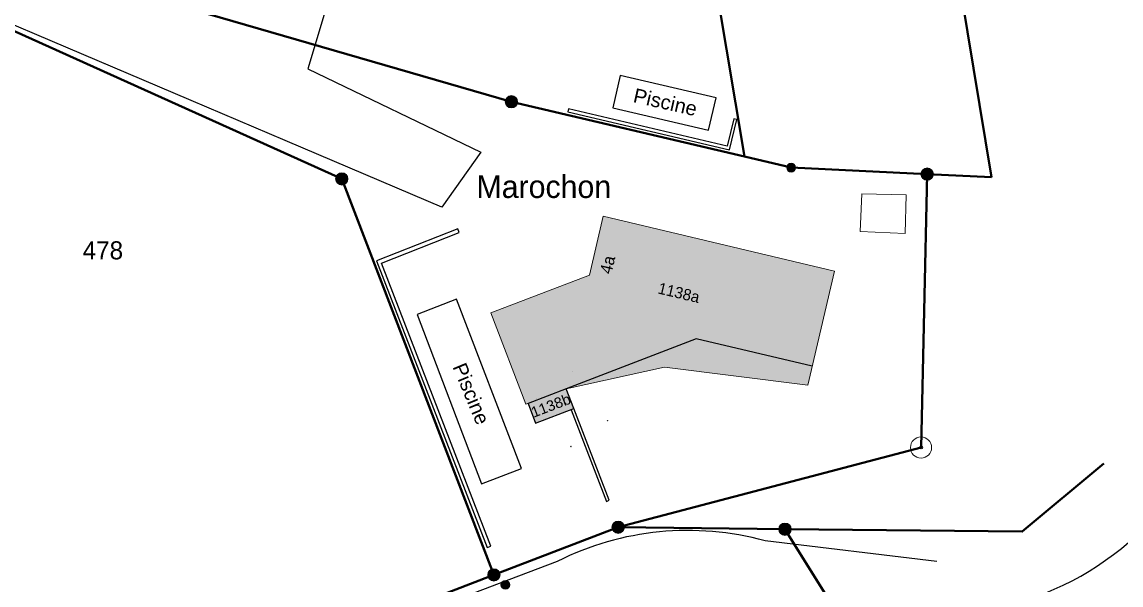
# Model space of a CAD drawing. Header units: metres. Extents: x 2505440 to 2506447, y 1143775 to 1144625.
# Drawn here: x 2505976.8 to 2506049.5, y 1144087.6 to 1144124.9 of the extents above; entities that cross this region are included whole.
import ezdxf
from ezdxf.lldxf.tags import DXFTag

# ---------------------------------------------------------------- set-up
doc = ezdxf.new("R2010")
doc.units = ezdxf.units.M
for name, color, linetype in [('Cadasrte - Point limite', 7, 'Continuous'), ('DXF_Genolier_Rte - OBJETS_DIVERS', 7, 'Continuous'), ('DXF_Genolier_Rte - TRAMES_BAT', 7, 'Continuous')]:
    doc.layers.add(name, color=color, linetype=linetype)
for name, color, linetype, lineweight in [('Cadastre - Bâtiment', 7, 'Continuous', 25), ('Cadastre - Nomenclatures', 7, 'Continuous', 15), ('Cadastre - N°ECA', 7, 'Continuous', 15), ('Cadastre - N°parcelle', 7, 'Continuous', 15), ('Cadastre - N°police', 7, 'Continuous', 15), ('Cadastre - Parcelle', 7, 'Continuous', 40), ('Cadastre - Point limite', 7, 'Continuous', 0)]:
    doc.layers.add(name, color=color, linetype=linetype, lineweight=lineweight)
doc.layers.add('Cadastre - Hachure', color=253, linetype='Continuous', lineweight=15, true_color=0xa5a5a5)
doc.layers.add('Cadastre - Nature', color=253, linetype='Rang de pavé 2019', lineweight=25, true_color=0x999999)
doc.styles.add('01_ECA_2019', font='', dxfattribs={"height": 0.4})
doc.styles.add('01_N°Police_2019', font='txt', dxfattribs={"height": 0.8})
doc.styles.add('01_Parcelle_2019', font='', dxfattribs={"height": 0.658})
doc.styles.get("Standard").update_dxf_attribs({"font": 'arial.ttf'})
doc.styles.get('01_ECA_2019').set_extended_font_data('Cadastra')
doc.styles.get('01_Parcelle_2019').set_extended_font_data('Cadastra')
tags = doc.linetypes.add('HIDDEN', pattern=[6, 4, -2]).pattern_tags.tags
tags[6:7] = [DXFTag(74, 4), DXFTag(75, 0), DXFTag(340, '0'), DXFTag(46, 0.0), DXFTag(50, 0.0), DXFTag(44, 0.0), DXFTag(45, 0.0)]
tags[4:5] = [DXFTag(74, 4), DXFTag(75, 0), DXFTag(340, '0'), DXFTag(46, 0.0), DXFTag(50, 0.0), DXFTag(44, 0.0), DXFTag(45, 0.0)]
tags = doc.linetypes.add('Rang de pavé 2019', pattern=[1, 0.5, -0.5]).pattern_tags.tags
tags[6:7] = [DXFTag(74, 4), DXFTag(75, 0), DXFTag(340, '0'), DXFTag(46, 0.0), DXFTag(50, 0.0), DXFTag(44, 0.0), DXFTag(45, 0.0)]
tags[4:5] = [DXFTag(74, 4), DXFTag(75, 0), DXFTag(340, '0'), DXFTag(46, 0.0), DXFTag(50, 0.0), DXFTag(44, 0.0), DXFTag(45, 0.0)]

# ---------------------------------------------------------------- blocks, each defined once
blk = doc.blocks.new('Cheville', base_point=(9.461, 59.844))
at = {"layer": 'Cadastre - Point limite', "linetype": 'Continuous', "true_color": 0xfefefe}
blk.add_hatch(color=7, dxfattribs=at).paths.add_polyline_path([(9.629, 59.844, -1), (9.293, 59.844, -1)])
at = {"layer": 'Cadastre - Point limite', "lineweight": 0, "ltscale": 6}
blk.add_circle((9.461, 59.844), 0.168, dxfattribs=at)
blk = doc.blocks.new('2')
at = {"layer": 'Cadasrte - Point limite', "color": 7, "ltscale": 0.5}
blk.add_circle((0, 0), 0.05, dxfattribs=at)
at = {"layer": 'Cadastre - Point limite'}
blk.add_blockref('Cheville', (0, 0), dxfattribs=at)
blk = doc.blocks.new('6')
at = {"layer": 'Cadasrte - Point limite', "color": 7, "ltscale": 0.5}
blk.add_circle((0, 0), 0.0028, dxfattribs=at)
blk = doc.blocks.new('4')
at = {"layer": 'Cadasrte - Point limite', "color": 7, "lineweight": 15, "ltscale": 0.5}
blk.add_circle((0, 0), 0.4, dxfattribs=at)
at = {"layer": 'Cadasrte - Point limite', "color": 7, "ltscale": 0.5}
blk.add_circle((0, 0), 0.05, dxfattribs=at)
blk = doc.blocks.new('Borne', base_point=(9.461, 69.945))
at = {"layer": 'Cadastre - Point limite', "linetype": 'Continuous', "true_color": 0xfefefe}
blk.add_hatch(color=7, dxfattribs=at).paths.add_polyline_path([(9.695, 69.945, -1), (9.227, 69.945, -1)])
at = {"layer": 'Cadastre - Point limite', "lineweight": 0, "ltscale": 6}
blk.add_circle((9.461, 69.945), 0.234, dxfattribs=at)
blk = doc.blocks.new('1')
at = {"layer": 'Cadasrte - Point limite', "color": 7, "ltscale": 0.5}
blk.add_circle((0, 0), 0.05, dxfattribs=at)
at = {"layer": 'Cadastre - Point limite'}
blk.add_blockref('Borne', (0, 0), dxfattribs=at)

msp = doc.modelspace()

# ---------------------------------------------------------------- hatches: boundary and pattern name
at = {"layer": 'Cadastre - Bâtiment', "linetype": 'Continuous', "true_color": 0xd3d3d3}
msp.add_hatch(color=254, dxfattribs=at).paths.add_polyline_path([(2506013.312, 1144099.297), (2506012.804, 1144100.613), (2506010.27, 1144099.637), (2506010.774, 1144098.323)])
at = {"layer": 'Cadastre - Hachure', "linetype": 'Continuous'}
msp.add_hatch(color=256, dxfattribs=at).paths.add_polyline_path([(2506030.561, 1144108.411), (2506028.798, 1144100.855), (2506019.299, 1144102.044), (2506012.804, 1144100.613), (2506010.134, 1144099.584), (2506007.806, 1144105.639), (2506014.337, 1144108.154), (2506015.239, 1144112.056)])

# ---------------------------------------------------------------- linework, layer by layer
at = {"layer": 'Cadastre - Nature', "color": 252, "linetype": 'Continuous', "ltscale": 0.25, "true_color": 0x848284}
msp.add_line((2506037.341, 1144089.169), (2506025.974, 1144090.527), dxfattribs=at)
at = {"layer": 'Cadastre - Nature', "color": 252, "linetype": 'Continuous', "ltscale": 0.25, "true_color": 0x848284, "flags": 128}
for points in [[(2505995.592, 1144132.196), (2505998.582, 1144131.474), (2505995.688, 1144121.816), (2506007.153, 1144116.301), (2506004.553, 1144112.648), (2505960.962, 1144131.225)], [(2506012.211, 1144089.17), (2505995.273, 1144082.737), (2505979.752, 1144076.612), (2505978.689, 1144076.174), (2505976.351, 1144075.026)]]:
    msp.add_lwpolyline(points, dxfattribs=at)
at = {"layer": 'Cadastre - Nature', "color": 252, "linetype": 'Continuous', "ltscale": 0.25, "true_color": 0x848284}
for centre, radius, start, end in [((2506037.302, 1144105.117), 19.442, 268.38455, 330.56939), ((2506020.86, 1144071.923), 19.295, 74.63, 116.63206)]:
    msp.add_arc(centre, radius, start, end, dxfattribs=at)
at = {"layer": 'Cadastre - Parcelle', "ltscale": 0.5}
for p, q in [((2506035.801, 1144145.807), (2506040.964, 1144114.641)), ((2506020.09, 1144143.205), (2506024.596, 1144116.001)), ((2506036.702, 1144114.844), (2506040.964, 1144114.641)), ((2506016.241, 1144091.433), (2506008.011, 1144088.274)), ((2506027.287, 1144091.303), (2506016.241, 1144091.433)), ((2506027.287, 1144091.303), (2506052.619, 1144050.68)), ((2506008.011, 1144088.274), (2506002.679, 1144086.228))]:
    msp.add_line(p, q, dxfattribs=at)
at = {"layer": 'Cadastre - Parcelle', "linetype": 'Continuous', "ltscale": 0.5, "flags": 128}
for points in [[(2505989.333, 1144138.114), (2505982.331, 1144127.431), (2506009.17, 1144119.636), (2506024.596, 1144116.001)], [(2505960.962, 1144131.225), (2505997.936, 1144114.528), (2506008.011, 1144088.274)], [(2506024.596, 1144116.001), (2506027.694, 1144115.271), (2506036.702, 1144114.844)], [(2506016.241, 1144091.433), (2506036.296, 1144096.715), (2506036.702, 1144114.844)], [(2506048.409, 1144095.654), (2506043.005, 1144091.146), (2506027.287, 1144091.303)]]:
    msp.add_lwpolyline(points, dxfattribs=at)
at = {"layer": 'DXF_Genolier_Rte - OBJETS_DIVERS', "color": 253, "linetype": 'Continuous', "ltscale": 0.25, "true_color": 0x999999, "flags": 128}
for points in [[(2506015.877, 1144119.231), (2506022.214, 1144117.748), (2506022.719, 1144119.89), (2506016.376, 1144121.37)], [(2506012.914, 1144118.972), (2506023.608, 1144116.449), (2506024.088, 1144118.467), (2506023.893, 1144118.514), (2506023.46, 1144116.689), (2506012.96, 1144119.166)], [(2506007.804, 1144090.181), (2506000.569, 1144108.947), (2506005.717, 1144110.973), (2506005.625, 1144111.206), (2506000.246, 1144109.089), (2506007.571, 1144090.091)], [(2506009.843, 1144095.337), (2506005.53, 1144106.557), (2506002.935, 1144105.537), (2506007.197, 1144094.314)], [(2506013.312, 1144099.297), (2506012.804, 1144100.613), (2506010.27, 1144099.637), (2506010.774, 1144098.323)], [(2506015.654, 1144093.218), (2506013.312, 1144099.297), (2506013.125, 1144099.225), (2506015.467, 1144093.146)]]:
    msp.add_lwpolyline(points, close=True, dxfattribs=at)
at = {"layer": 'DXF_Genolier_Rte - OBJETS_DIVERS', "color": 253, "linetype": 'HIDDEN', "ltscale": 0.25, "true_color": 0x999999, "flags": 128}
msp.add_lwpolyline([(2506029.089, 1144102.12), (2506021.41, 1144103.929), (2506012.804, 1144100.613)], dxfattribs=at)
at = {"layer": 'DXF_Genolier_Rte - TRAMES_BAT', "color": 7, "linetype": 'Continuous', "lineweight": 9, "ltscale": 0.25, "flags": 128}
for points in [[(2506035.302, 1144113.469), (2506035.235, 1144110.897), (2506032.269, 1144111.036), (2506032.367, 1144113.546)], [(2506030.561, 1144108.411), (2506028.798, 1144100.855), (2506019.299, 1144102.044), (2506012.804, 1144100.613), (2506010.134, 1144099.584), (2506007.806, 1144105.639), (2506014.337, 1144108.154), (2506015.239, 1144112.056)], [(2506013.312, 1144099.297), (2506010.774, 1144098.323), (2506010.27, 1144099.637), (2506012.804, 1144100.613)]]:
    msp.add_lwpolyline(points, close=True, dxfattribs=at)

# ---------------------------------------------------------------- block references
at = {"layer": 'Cadastre - Point limite', "ltscale": 0.5, "xscale": 1.75, "yscale": 1.75}
for name, p in [('1', (2506009.17, 1144119.636)), ('2', (2506027.694, 1144115.271)), ('1', (2506036.702, 1144114.844)), ('1', (2505997.936, 1144114.528)), ('6', (2506013.212, 1144101.734)), ('6', (2506010.814, 1144099.994)), ('6', (2506015.523, 1144098.501)), ('6', (2506013.113, 1144096.778)), ('4', (2506036.296, 1144096.715)), ('1', (2506016.241, 1144091.433)), ('1', (2506027.287, 1144091.303)), ('1', (2506008.011, 1144088.274)), ('2', (2506008.772, 1144087.613, 602.197))]:
    msp.add_blockref(name, p, dxfattribs=at)

# ---------------------------------------------------------------- texts
at = {"layer": 'Cadastre - Nomenclatures', "style": '01_Parcelle_2019'}
msp.add_text('Marochon', height=1.5, dxfattribs=at).set_placement((2506006.857, 1144113.26))
at = {"layer": 'Cadastre - N°ECA', "style": '01_ECA_2019'}
msp.add_text('1138a', height=0.75, rotation=346.61846, dxfattribs=at).set_placement((2506018.822, 1144106.94))
at = {"layer": 'Cadastre - N°parcelle', "style": '01_Parcelle_2019'}
msp.add_text('478', height=1.2, dxfattribs=at).set_placement((2505980.779, 1144109.189))
at = {"layer": 'Cadastre - N°police', "color": 7, "style": '01_N°Police_2019'}
msp.add_text('4a', height=0.8, rotation=76.98394, dxfattribs=at).set_placement((2506015.789, 1144108.166))
at = {"layer": 'DXF_Genolier_Rte - OBJETS_DIVERS', "color": 253, "true_color": 0x999999}
for s, height, rotation, p in [('Piscine', 0.9481, 347.22, (2506017.177, 1144119.625)), ('Piscine', 0.9481, 292.5, (2506005.257, 1144102.074)), ('1138b', 0.7, 20.9849, (2506010.635, 1144098.685))]:
    msp.add_text(s, height=height, rotation=rotation, dxfattribs=at).set_placement(p)

doc.saveas('drawing.dxf')
